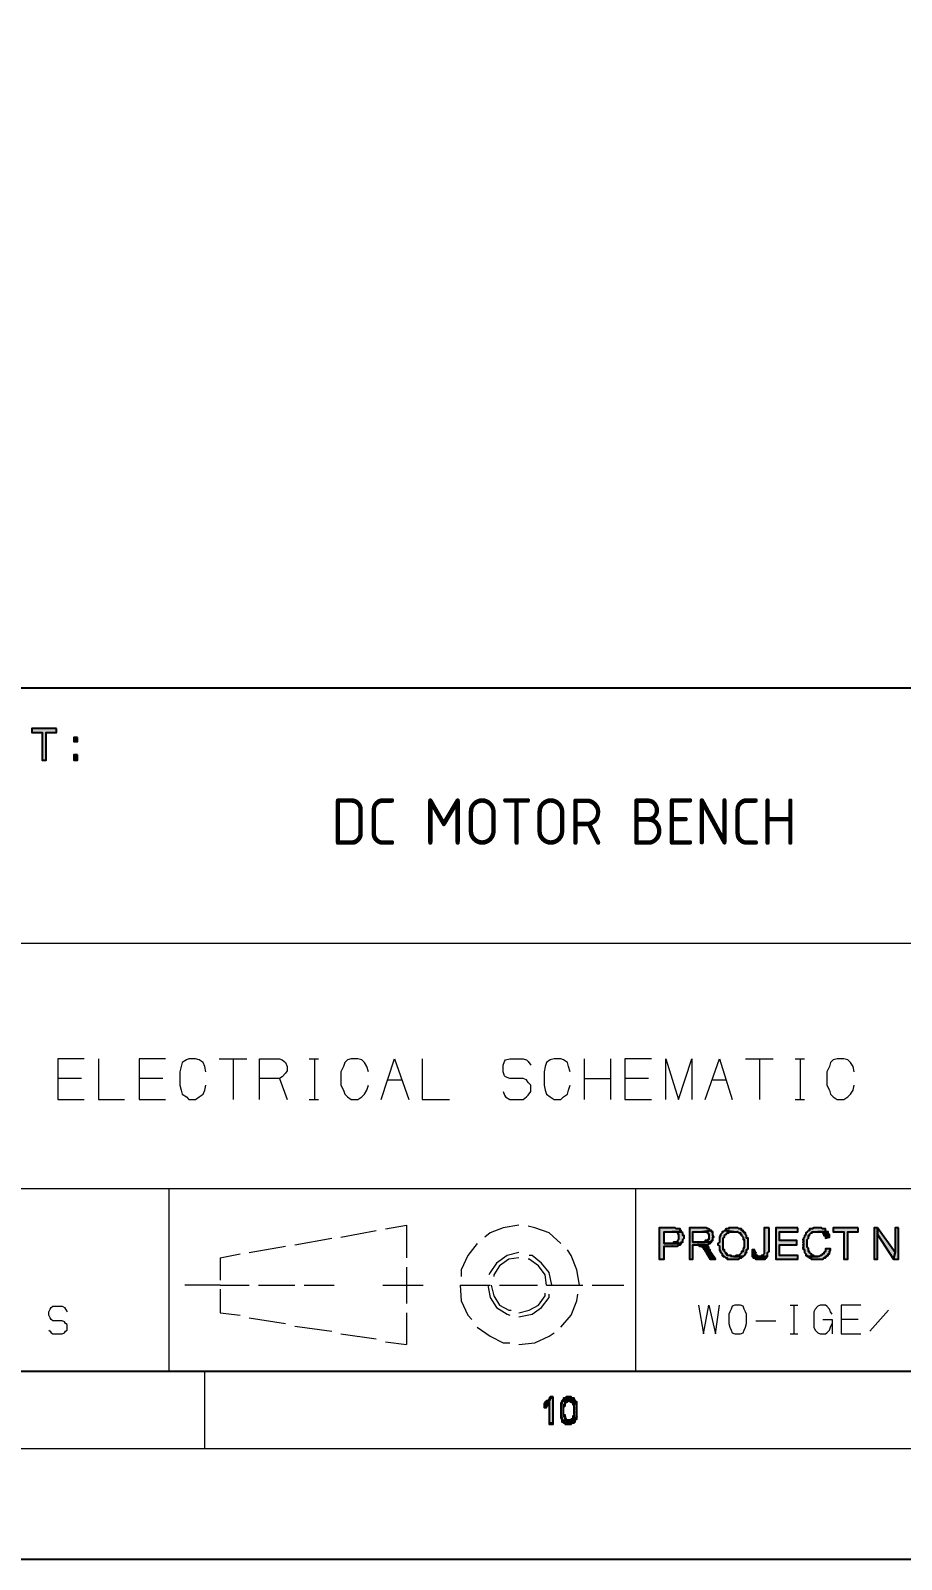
# Model space of a CAD drawing. Header units: millimetres. Extents: x 3 to 291, y 6 to 496.
# Drawn here: x 211.98 to 240.14, y 292.69 to 342.12 of the extents above; entities that cross this region are included whole.
import ezdxf

# ---------------------------------------------------------------- set-up
doc = ezdxf.new("R2010")
doc.units = ezdxf.units.MM
doc.layers.get('0').update_dxf_attribs({"linetype": 'CONTINUOUS'})

msp = doc.modelspace()

# ---------------------------------------------------------------- hatches: boundary and pattern name
for points in [[(212.814, 319.56), (212.02, 319.56), (212.02, 319.428), (212.351, 319.428), (212.351, 318.535), (212.483, 318.535), (212.483, 319.428), (212.814, 319.428)], [(213.377, 319.13), (213.492, 319.13), (213.492, 319.263), (213.377, 319.263)], [(213.377, 318.535), (213.492, 318.535), (213.492, 318.7), (213.377, 318.7)], [(232.684, 303.413), (232.304, 303.413), (232.304, 302.404), (232.469, 302.404), (232.469, 302.817), (232.734, 302.817), (232.717, 302.817), (232.767, 302.817), (232.817, 302.817), (232.85, 302.817), (232.899, 302.817), (232.932, 302.867), (232.982, 302.867), (233.015, 302.9), (232.469, 302.9), (232.469, 303.28), (232.734, 303.28), (233.015, 303.28), (233.015, 303.33), (232.982, 303.33), (232.982, 303.38), (232.932, 303.38), (232.899, 303.38), (232.85, 303.38), (232.817, 303.413), (232.767, 303.413), (232.734, 303.413)], [(233.015, 303.28), (232.734, 303.28), (232.717, 303.28), (232.767, 303.28), (232.817, 303.28), (232.85, 303.28), (232.899, 303.247), (232.932, 303.198), (232.932, 303.165), (232.932, 303.115), (232.932, 303.082), (232.932, 303.032), (232.899, 302.999), (232.899, 302.95), (232.85, 302.95), (232.817, 302.95), (232.767, 302.95), (232.767, 302.9), (232.734, 302.9), (232.469, 302.9), (233.015, 302.9), (233.015, 302.95), (233.065, 302.95), (233.065, 302.999), (233.065, 303.032), (233.114, 303.082), (233.114, 303.115), (233.114, 303.165), (233.065, 303.165), (233.065, 303.198), (233.065, 303.247)], [(233.694, 303.413), (233.28, 303.413), (233.28, 302.404), (233.396, 302.404), (233.396, 302.867), (233.528, 302.867), (233.793, 302.867), (233.776, 302.867), (233.826, 302.867), (233.876, 302.867), (233.909, 302.9), (233.958, 302.9), (233.958, 302.95), (233.991, 302.95), (233.396, 302.95), (233.396, 303.28), (233.694, 303.28), (233.991, 303.33), (233.958, 303.33), (233.909, 303.38), (233.876, 303.38), (233.826, 303.413), (233.793, 303.413), (233.776, 303.413), (233.743, 303.413)], [(233.991, 303.33), (233.694, 303.28), (233.743, 303.28), (233.793, 303.28), (233.826, 303.28), (233.876, 303.247), (233.909, 303.198), (233.909, 303.165), (233.909, 303.115), (233.909, 303.082), (233.909, 303.032), (233.876, 303.032), (233.876, 302.999), (233.826, 302.999), (233.793, 302.999), (233.793, 302.95), (233.743, 302.95), (233.694, 302.95), (233.66, 302.95), (233.396, 302.95), (233.991, 302.95), (233.991, 302.999), (234.041, 302.999), (234.041, 303.032), (234.041, 303.082), (234.041, 303.115), (234.074, 303.115), (234.041, 303.165), (234.041, 303.198), (234.041, 303.247), (234.041, 303.28), (233.991, 303.28)], [(234.421, 303.33), (234.372, 303.28), (234.339, 303.28), (234.339, 303.247), (234.289, 303.198), (234.289, 303.165), (234.256, 303.115), (234.256, 303.082), (234.256, 303.032), (234.256, 302.999), (234.256, 302.95), (234.206, 302.9), (234.206, 302.867), (234.256, 302.817), (234.256, 302.784), (234.256, 302.734), (234.256, 302.701), (234.289, 302.652), (234.289, 302.619), (234.339, 302.569), (234.339, 302.519), (234.372, 302.519), (234.372, 302.486), (234.421, 302.486), (234.455, 302.437), (234.504, 302.437), (234.504, 302.404), (234.554, 302.404), (234.587, 302.404), (234.637, 302.404), (234.67, 302.404), (234.719, 302.404), (234.752, 302.404), (234.802, 302.404), (234.852, 302.404), (234.885, 302.404), (234.934, 302.437), (234.967, 302.437), (235.017, 302.486), (234.719, 302.486), (234.67, 302.486), (234.637, 302.486), (234.637, 302.519), (234.587, 302.519), (234.554, 302.519), (234.504, 302.519), (234.504, 302.569), (234.455, 302.569), (234.455, 302.619), (234.455, 302.602), (234.421, 302.652), (234.421, 302.701), (234.372, 302.701), (234.372, 302.734), (234.372, 302.784), (234.372, 302.817), (234.372, 302.867), (234.372, 302.9), (234.372, 302.95), (234.372, 302.999), (234.372, 303.032), (234.372, 303.082), (234.421, 303.115), (234.421, 303.165), (234.455, 303.198), (234.504, 303.247), (234.554, 303.247), (234.554, 303.28), (234.587, 303.28), (234.637, 303.28), (234.67, 303.28), (234.719, 303.28)], [(234.719, 303.413), (234.67, 303.413), (234.637, 303.413), (234.587, 303.413), (234.554, 303.413), (234.554, 303.38), (234.504, 303.38), (234.455, 303.38), (234.455, 303.33), (234.421, 303.33), (234.719, 303.28), (234.752, 303.28), (234.802, 303.28), (234.852, 303.28), (234.835, 303.28), (234.885, 303.247), (234.934, 303.247), (234.934, 303.198), (234.967, 303.198), (234.967, 303.165), (235.017, 303.115), (235.017, 303.082), (235.017, 303.032), (235.05, 303.032), (235.05, 302.999), (235.05, 302.95), (235.05, 302.9), (235.05, 302.867), (235.05, 302.817), (235.05, 302.784), (235.017, 302.734), (235.017, 302.701), (235.017, 302.652), (234.967, 302.652), (234.967, 302.619), (234.967, 302.602), (234.934, 302.569), (234.885, 302.519), (234.852, 302.519), (234.802, 302.519), (234.752, 302.486), (234.719, 302.486), (235.017, 302.486), (235.05, 302.519), (235.1, 302.569), (235.1, 302.619), (235.133, 302.619), (235.133, 302.602), (235.133, 302.652), (235.133, 302.701), (235.183, 302.734), (235.183, 302.784), (235.183, 302.817), (235.183, 302.867), (235.183, 302.9), (235.183, 302.95), (235.183, 302.999), (235.183, 303.032), (235.183, 303.082), (235.133, 303.082), (235.133, 303.115), (235.133, 303.165), (235.1, 303.198), (235.1, 303.247), (235.05, 303.247), (235.05, 303.28), (235.017, 303.28), (235.017, 303.33), (234.967, 303.33), (234.967, 303.38), (234.934, 303.38), (234.885, 303.38), (234.852, 303.413), (234.802, 303.413), (234.752, 303.413)], [(235.861, 303.413), (235.695, 303.413), (235.695, 302.701), (235.695, 302.652), (235.695, 302.619), (235.695, 302.602), (235.695, 302.569), (235.646, 302.519), (235.613, 302.519), (235.613, 302.486), (235.563, 302.486), (235.811, 302.486), (235.811, 302.519), (235.811, 302.569), (235.811, 302.619), (235.811, 302.602), (235.861, 302.652), (235.861, 302.701), (235.861, 302.734)], [(236.787, 303.413), (236.076, 303.413), (236.076, 302.404), (236.787, 302.404), (236.787, 302.519), (236.192, 302.519), (236.192, 302.867), (236.754, 302.867), (236.754, 302.999), (236.192, 302.999), (236.192, 303.28), (236.787, 303.28)], [(237.433, 303.413), (237.383, 303.413), (237.35, 303.413), (237.3, 303.413), (237.251, 303.38), (237.218, 303.38), (237.168, 303.38), (237.168, 303.33), (237.135, 303.33), (237.085, 303.28), (237.052, 303.247), (237.052, 303.198), (237.002, 303.165), (237.002, 303.115), (236.969, 303.082), (236.969, 303.032), (236.953, 303.032), (236.969, 302.999), (236.969, 302.95), (236.953, 302.95), (236.969, 302.9), (236.969, 302.867), (236.953, 302.867), (236.969, 302.817), (236.969, 302.784), (236.953, 302.784), (236.969, 302.734), (236.953, 302.734), (237.002, 302.701), (237.002, 302.652), (237.002, 302.619), (237.052, 302.569), (237.052, 302.519), (237.085, 302.519), (237.085, 302.486), (237.135, 302.486), (237.433, 302.486), (237.383, 302.486), (237.35, 302.486), (237.3, 302.519), (237.251, 302.519), (237.218, 302.569), (237.168, 302.619), (237.168, 302.602), (237.168, 302.652), (237.135, 302.652), (237.135, 302.701), (237.135, 302.734), (237.085, 302.784), (237.085, 302.817), (237.085, 302.867), (237.085, 302.9), (237.085, 302.95), (237.085, 302.999), (237.085, 303.032), (237.135, 303.082), (237.135, 303.115), (237.135, 303.165), (237.168, 303.165), (237.168, 303.198), (237.218, 303.247), (237.251, 303.247), (237.251, 303.28), (237.3, 303.28), (237.35, 303.28), (237.383, 303.28), (237.433, 303.28), (237.73, 303.28), (237.681, 303.33), (237.681, 303.38), (237.631, 303.38), (237.598, 303.38), (237.548, 303.413), (237.515, 303.413), (237.466, 303.413)], [(237.73, 303.28), (237.433, 303.28), (237.466, 303.28), (237.515, 303.28), (237.548, 303.28), (237.598, 303.247), (237.631, 303.198), (237.631, 303.165), (237.681, 303.165), (237.681, 303.115), (237.681, 303.082), (237.813, 303.115), (237.813, 303.165), (237.813, 303.198), (237.764, 303.198), (237.764, 303.247), (237.764, 303.28)], [(238.74, 303.413), (237.929, 303.413), (237.929, 303.28), (238.276, 303.28), (238.276, 302.404), (238.409, 302.404), (238.409, 303.28), (238.74, 303.28)], [(239.368, 303.413), (239.253, 303.413), (239.253, 302.404), (239.368, 302.404), (239.368, 303.198)], [(239.368, 303.413), (239.368, 303.198), (239.881, 302.404), (239.931, 302.619)], [(240.047, 303.413), (239.931, 303.413), (239.931, 302.619), (239.881, 302.404), (240.047, 302.404)], [(233.793, 302.867), (233.528, 302.867), (233.578, 302.867), (233.611, 302.817), (233.66, 302.817), (233.694, 302.817), (233.694, 302.784), (233.743, 302.784), (233.743, 302.734), (233.793, 302.701), (233.776, 302.701), (233.793, 302.652), (233.826, 302.652), (233.826, 302.619), (233.958, 302.404), (234.124, 302.404), (233.958, 302.652), (233.958, 302.701), (233.909, 302.734), (233.909, 302.784), (233.876, 302.784), (233.876, 302.817), (233.826, 302.817)], [(235.398, 302.701), (235.315, 302.701), (235.315, 302.652), (235.315, 302.619), (235.315, 302.602), (235.315, 302.569), (235.315, 302.519), (235.315, 302.486), (235.348, 302.486), (235.348, 302.437), (235.398, 302.437), (235.431, 302.404), (235.48, 302.404), (235.513, 302.404), (235.563, 302.404), (235.613, 302.404), (235.646, 302.404), (235.695, 302.404), (235.729, 302.404), (235.729, 302.437), (235.778, 302.437), (235.778, 302.486), (235.811, 302.486), (235.563, 302.486), (235.513, 302.486), (235.48, 302.519), (235.431, 302.519), (235.431, 302.569), (235.431, 302.619), (235.431, 302.602), (235.398, 302.652)], [(237.73, 302.734), (237.681, 302.734), (237.681, 302.701), (237.681, 302.652), (237.631, 302.619), (237.631, 302.602), (237.631, 302.569), (237.598, 302.569), (237.548, 302.519), (237.515, 302.519), (237.466, 302.486), (237.433, 302.486), (237.135, 302.486), (237.168, 302.437), (237.218, 302.437), (237.218, 302.404), (237.251, 302.404), (237.3, 302.404), (237.35, 302.404), (237.383, 302.404), (237.433, 302.404), (237.466, 302.404), (237.515, 302.404), (237.548, 302.404), (237.598, 302.404), (237.631, 302.437), (237.681, 302.437), (237.681, 302.486), (237.73, 302.486), (237.73, 302.519), (237.764, 302.519), (237.764, 302.569), (237.813, 302.569), (237.813, 302.619), (237.813, 302.602), (237.813, 302.652), (237.846, 302.701), (237.846, 302.734)], [(228.614, 297.788), (228.614, 297.738), (228.581, 297.738), (228.581, 297.655), (228.614, 297.655), (228.664, 297.705), (228.697, 297.705), (228.697, 297.738), (228.747, 297.738), (228.747, 297.788)], [(228.614, 297.738), (228.614, 297.705), (228.581, 297.705), (228.581, 297.606), (228.614, 297.606), (228.664, 297.606), (228.664, 297.655), (228.697, 297.655), (228.747, 297.705)], [(228.879, 297.953), (228.78, 297.953), (228.78, 297.903), (228.747, 297.903), (228.747, 297.87), (228.697, 297.821), (228.664, 297.821), (228.664, 297.788), (228.614, 297.788), (228.747, 297.788), (228.747, 297.109), (228.879, 297.109)], [(228.879, 297.903), (228.78, 297.903), (228.78, 297.87), (228.747, 297.821), (228.697, 297.788), (228.664, 297.788), (228.664, 297.738), (228.614, 297.738), (228.747, 297.705), (228.747, 297.06), (228.879, 297.06)], [(229.21, 297.87), (229.16, 297.821), (229.16, 297.788), (229.127, 297.738), (229.127, 297.705), (229.127, 297.655), (229.127, 297.606), (229.127, 297.573), (229.127, 297.523), (229.127, 297.49), (229.127, 297.44), (229.127, 297.407), (229.127, 297.357), (229.127, 297.324), (229.127, 297.308), (229.16, 297.275), (229.16, 297.225), (229.16, 297.192), (229.21, 297.192), (229.26, 297.142), (229.293, 297.109), (229.342, 297.109), (229.375, 297.109), (229.425, 297.109), (229.458, 297.109), (229.508, 297.142), (229.557, 297.142), (229.541, 297.142), (229.557, 297.192), (229.541, 297.192), (229.375, 297.192), (229.342, 297.192), (229.293, 297.225), (229.26, 297.275), (229.26, 297.324), (229.26, 297.308), (229.26, 297.357), (229.21, 297.357), (229.21, 297.407), (229.21, 297.44), (229.21, 297.49), (229.21, 297.523), (229.21, 297.573), (229.21, 297.606), (229.21, 297.655), (229.21, 297.705), (229.26, 297.705), (229.26, 297.738), (229.26, 297.788), (229.293, 297.821), (229.342, 297.87), (229.375, 297.87)], [(229.21, 297.821), (229.16, 297.788), (229.16, 297.738), (229.127, 297.705), (229.127, 297.655), (229.127, 297.606), (229.127, 297.573), (229.127, 297.523), (229.127, 297.49), (229.127, 297.44), (229.127, 297.407), (229.127, 297.357), (229.127, 297.324), (229.127, 297.308), (229.127, 297.275), (229.16, 297.225), (229.16, 297.192), (229.16, 297.142), (229.21, 297.142), (229.21, 297.109), (229.26, 297.109), (229.26, 297.06), (229.293, 297.06), (229.342, 297.06), (229.375, 297.06), (229.425, 297.06), (229.458, 297.06), (229.508, 297.109), (229.557, 297.109), (229.541, 297.109), (229.557, 297.142), (229.541, 297.142), (229.375, 297.142), (229.342, 297.142), (229.293, 297.192), (229.26, 297.192), (229.26, 297.225), (229.26, 297.275), (229.21, 297.324), (229.21, 297.308), (229.21, 297.357), (229.21, 297.407), (229.21, 297.44), (229.21, 297.49), (229.21, 297.523), (229.21, 297.573), (229.21, 297.606), (229.26, 297.655), (229.26, 297.705), (229.26, 297.738), (229.293, 297.788), (229.342, 297.788), (229.342, 297.821), (229.375, 297.821)], [(229.375, 297.953), (229.342, 297.953), (229.293, 297.953), (229.293, 297.903), (229.26, 297.903), (229.21, 297.903), (229.21, 297.87), (229.375, 297.87), (229.425, 297.87), (229.458, 297.821), (229.508, 297.788), (229.508, 297.738), (229.557, 297.705), (229.541, 297.705), (229.557, 297.655), (229.541, 297.655), (229.557, 297.606), (229.557, 297.573), (229.541, 297.573), (229.557, 297.523), (229.541, 297.523), (229.557, 297.49), (229.557, 297.44), (229.541, 297.44), (229.557, 297.407), (229.541, 297.407), (229.557, 297.357), (229.557, 297.324), (229.508, 297.324), (229.508, 297.308), (229.508, 297.275), (229.508, 297.225), (229.458, 297.225), (229.458, 297.192), (229.425, 297.192), (229.375, 297.192), (229.557, 297.192), (229.59, 297.192), (229.59, 297.225), (229.59, 297.275), (229.64, 297.275), (229.64, 297.324), (229.64, 297.308), (229.64, 297.357), (229.64, 297.407), (229.64, 297.44), (229.64, 297.49), (229.64, 297.523), (229.64, 297.573), (229.64, 297.606), (229.64, 297.655), (229.64, 297.705), (229.64, 297.738), (229.64, 297.788), (229.59, 297.788), (229.59, 297.821), (229.557, 297.87), (229.541, 297.87), (229.557, 297.903), (229.508, 297.903), (229.458, 297.903), (229.458, 297.953), (229.425, 297.953)], [(229.375, 297.903), (229.342, 297.903), (229.293, 297.87), (229.26, 297.87), (229.21, 297.821), (229.375, 297.821), (229.425, 297.821), (229.425, 297.788), (229.458, 297.788), (229.508, 297.738), (229.508, 297.705), (229.557, 297.655), (229.541, 297.655), (229.557, 297.606), (229.541, 297.606), (229.557, 297.573), (229.557, 297.523), (229.541, 297.523), (229.557, 297.49), (229.541, 297.49), (229.557, 297.44), (229.557, 297.407), (229.541, 297.407), (229.557, 297.357), (229.557, 297.324), (229.541, 297.308), (229.557, 297.275), (229.508, 297.275), (229.508, 297.225), (229.508, 297.192), (229.458, 297.192), (229.458, 297.142), (229.425, 297.142), (229.375, 297.142), (229.557, 297.142), (229.59, 297.142), (229.59, 297.192), (229.59, 297.225), (229.64, 297.225), (229.64, 297.275), (229.64, 297.324), (229.64, 297.308), (229.64, 297.357), (229.64, 297.407), (229.64, 297.44), (229.64, 297.49), (229.64, 297.523), (229.64, 297.573), (229.64, 297.606), (229.64, 297.655), (229.64, 297.705), (229.59, 297.738), (229.59, 297.788), (229.557, 297.821), (229.541, 297.821), (229.508, 297.87), (229.458, 297.87), (229.425, 297.903)]]:
    msp.add_hatch(color=7).paths.add_polyline_path(points)

# ---------------------------------------------------------------- linework, layer by layer
at = {"color": 7, "linetype": 'Continuous', "lineweight": 25}
for points in [[(3.044, 496.423), (291.468, 496.423), (291.468, 292.692), (3.044, 292.692)], [(9.017, 490.616), (285.495, 490.616), (285.495, 298.764), (9.017, 298.764)]]:
    msp.add_lwpolyline(points, close=True, dxfattribs=at)
at = {"color": 7, "linetype": 'Continuous', "lineweight": 5}
msp.add_lwpolyline([(6.552, 493.031), (287.96, 493.031), (287.96, 296.265), (6.552, 296.265)], close=True, dxfattribs=at)
at = {"color": 7, "linetype": 'Continuous', "lineweight": 25}
msp.add_lwpolyline([(9.017, 320.867), (285.495, 320.867), (285.495, 320.867)], dxfattribs=at)
at = {"color": 7, "linetype": 'Continuous', "lineweight": -2}
for points in [[(212.814, 319.56), (212.02, 319.56), (212.02, 319.428), (212.351, 319.428), (212.351, 318.535), (212.483, 318.535), (212.483, 319.428), (212.814, 319.428)], [(213.492, 319.263), (213.377, 319.263), (213.377, 319.13), (213.492, 319.13)], [(213.492, 318.7), (213.377, 318.7), (213.377, 318.535), (213.492, 318.535)], [(232.684, 303.413), (232.304, 303.413), (232.304, 302.404), (232.469, 302.404), (232.469, 302.817), (232.734, 302.817), (232.717, 302.817), (232.767, 302.817), (232.817, 302.817), (232.817, 302.817), (232.85, 302.817), (232.899, 302.817), (232.899, 302.817), (232.932, 302.867), (232.932, 302.867), (232.982, 302.867), (232.982, 302.867), (233.015, 302.9), (233.015, 302.9), (232.469, 302.9), (232.469, 303.28), (232.734, 303.28), (233.015, 303.28), (233.015, 303.33), (232.982, 303.33), (232.982, 303.33), (232.982, 303.38), (232.932, 303.38), (232.899, 303.38), (232.899, 303.38), (232.85, 303.38), (232.85, 303.38), (232.817, 303.413), (232.817, 303.413), (232.767, 303.413), (232.734, 303.413)], [(233.015, 303.28), (232.734, 303.28), (232.717, 303.28), (232.767, 303.28), (232.817, 303.28), (232.817, 303.28), (232.85, 303.28), (232.85, 303.28), (232.899, 303.247), (232.899, 303.247), (232.932, 303.198), (232.932, 303.198), (232.932, 303.198), (232.932, 303.165), (232.932, 303.115), (232.932, 303.115), (232.932, 303.082), (232.932, 303.082), (232.932, 303.032), (232.932, 303.032), (232.899, 302.999), (232.899, 302.999), (232.899, 302.95), (232.85, 302.95), (232.85, 302.95), (232.817, 302.95), (232.767, 302.95), (232.767, 302.9), (232.734, 302.9), (232.469, 302.9), (233.015, 302.9), (233.015, 302.95), (233.065, 302.95), (233.065, 302.999), (233.065, 302.999), (233.065, 303.032), (233.065, 303.032), (233.114, 303.082), (233.114, 303.115), (233.114, 303.115), (233.114, 303.165), (233.065, 303.165), (233.065, 303.198), (233.065, 303.198), (233.065, 303.247), (233.065, 303.247)], [(233.694, 303.413), (233.28, 303.413), (233.28, 302.404), (233.396, 302.404), (233.396, 302.867), (233.528, 302.867), (233.793, 302.867), (233.776, 302.867), (233.826, 302.867), (233.876, 302.867), (233.876, 302.867), (233.909, 302.9), (233.958, 302.9), (233.958, 302.9), (233.958, 302.95), (233.991, 302.95), (233.991, 302.95), (233.396, 302.95), (233.396, 303.28), (233.694, 303.28), (233.991, 303.33), (233.991, 303.33), (233.958, 303.33), (233.909, 303.38), (233.909, 303.38), (233.909, 303.38), (233.876, 303.38), (233.876, 303.38), (233.826, 303.413), (233.793, 303.413), (233.776, 303.413), (233.743, 303.413)], [(233.991, 303.33), (233.694, 303.28), (233.694, 303.28), (233.743, 303.28), (233.793, 303.28), (233.826, 303.28), (233.826, 303.28), (233.876, 303.247), (233.876, 303.247), (233.876, 303.247), (233.909, 303.198), (233.909, 303.198), (233.909, 303.165), (233.909, 303.115), (233.909, 303.115), (233.909, 303.082), (233.909, 303.082), (233.909, 303.032), (233.876, 303.032), (233.876, 302.999), (233.826, 302.999), (233.826, 302.999), (233.826, 302.999), (233.793, 302.999), (233.793, 302.95), (233.743, 302.95), (233.694, 302.95), (233.66, 302.95), (233.396, 302.95), (233.991, 302.95), (233.991, 302.999), (234.041, 302.999), (234.041, 303.032), (234.041, 303.032), (234.041, 303.082), (234.041, 303.115), (234.074, 303.115), (234.041, 303.165), (234.041, 303.165), (234.041, 303.198), (234.041, 303.247), (234.041, 303.247), (234.041, 303.28), (233.991, 303.28)], [(234.421, 303.33), (234.372, 303.28), (234.372, 303.28), (234.339, 303.28), (234.339, 303.247), (234.339, 303.247), (234.289, 303.198), (234.289, 303.198), (234.289, 303.165), (234.289, 303.165), (234.256, 303.115), (234.256, 303.082), (234.256, 303.082), (234.256, 303.032), (234.256, 302.999), (234.256, 302.999), (234.256, 302.95), (234.206, 302.9), (234.206, 302.9), (234.206, 302.867), (234.206, 302.867), (234.256, 302.817), (234.256, 302.784), (234.256, 302.784), (234.256, 302.734), (234.256, 302.701), (234.256, 302.701), (234.289, 302.652), (234.289, 302.652), (234.289, 302.652), (234.289, 302.619), (234.339, 302.569), (234.339, 302.569), (234.339, 302.519), (234.372, 302.519), (234.372, 302.486), (234.421, 302.486), (234.421, 302.486), (234.455, 302.437), (234.455, 302.437), (234.504, 302.437), (234.504, 302.404), (234.554, 302.404), (234.554, 302.404), (234.587, 302.404), (234.637, 302.404), (234.637, 302.404), (234.67, 302.404), (234.719, 302.404), (234.719, 302.404), (234.752, 302.404), (234.752, 302.404), (234.802, 302.404), (234.802, 302.404), (234.852, 302.404), (234.885, 302.404), (234.885, 302.404), (234.934, 302.437), (234.967, 302.437), (234.967, 302.437), (234.967, 302.437), (235.017, 302.486), (235.017, 302.486), (234.719, 302.486), (234.67, 302.486), (234.637, 302.486), (234.637, 302.519), (234.587, 302.519), (234.587, 302.519), (234.554, 302.519), (234.504, 302.519), (234.504, 302.569), (234.455, 302.569), (234.455, 302.619), (234.455, 302.602), (234.455, 302.602), (234.421, 302.652), (234.421, 302.652), (234.421, 302.701), (234.372, 302.701), (234.372, 302.734), (234.372, 302.784), (234.372, 302.784), (234.372, 302.817), (234.372, 302.867), (234.372, 302.867), (234.372, 302.9), (234.372, 302.95), (234.372, 302.999), (234.372, 302.999), (234.372, 303.032), (234.372, 303.082), (234.372, 303.082), (234.421, 303.115), (234.421, 303.115), (234.421, 303.165), (234.421, 303.165), (234.455, 303.198), (234.455, 303.198), (234.455, 303.198), (234.504, 303.247), (234.554, 303.247), (234.554, 303.28), (234.587, 303.28), (234.587, 303.28), (234.637, 303.28), (234.637, 303.28), (234.67, 303.28), (234.719, 303.28)], [(234.719, 303.413), (234.719, 303.413), (234.67, 303.413), (234.637, 303.413), (234.637, 303.413), (234.587, 303.413), (234.554, 303.413), (234.554, 303.38), (234.504, 303.38), (234.504, 303.38), (234.455, 303.38), (234.455, 303.33), (234.421, 303.33), (234.421, 303.33), (234.719, 303.28), (234.719, 303.28), (234.752, 303.28), (234.802, 303.28), (234.802, 303.28), (234.852, 303.28), (234.835, 303.28), (234.885, 303.247), (234.885, 303.247), (234.934, 303.247), (234.934, 303.198), (234.967, 303.198), (234.967, 303.165), (235.017, 303.115), (235.017, 303.115), (235.017, 303.082), (235.017, 303.082), (235.017, 303.032), (235.05, 303.032), (235.05, 302.999), (235.05, 302.95), (235.05, 302.95), (235.05, 302.9), (235.05, 302.867), (235.05, 302.867), (235.05, 302.817), (235.05, 302.784), (235.05, 302.784), (235.017, 302.734), (235.017, 302.701), (235.017, 302.701), (235.017, 302.652), (234.967, 302.652), (234.967, 302.619), (234.967, 302.602), (234.967, 302.602), (234.934, 302.569), (234.934, 302.569), (234.885, 302.519), (234.885, 302.519), (234.852, 302.519), (234.802, 302.519), (234.802, 302.519), (234.752, 302.486), (234.719, 302.486), (234.719, 302.486), (234.719, 302.486), (235.017, 302.486), (235.05, 302.519), (235.05, 302.519), (235.1, 302.569), (235.1, 302.569), (235.1, 302.619), (235.133, 302.619), (235.133, 302.602), (235.133, 302.652), (235.133, 302.701), (235.133, 302.701), (235.183, 302.734), (235.183, 302.734), (235.183, 302.784), (235.183, 302.817), (235.183, 302.817), (235.183, 302.867), (235.183, 302.9), (235.183, 302.9), (235.183, 302.95), (235.183, 302.999), (235.183, 303.032), (235.183, 303.032), (235.183, 303.082), (235.133, 303.082), (235.133, 303.115), (235.133, 303.165), (235.133, 303.165), (235.133, 303.165), (235.1, 303.198), (235.1, 303.198), (235.1, 303.247), (235.05, 303.247), (235.05, 303.28), (235.017, 303.28), (235.017, 303.33), (234.967, 303.33), (234.967, 303.38), (234.934, 303.38), (234.934, 303.38), (234.885, 303.38), (234.885, 303.38), (234.852, 303.413), (234.802, 303.413), (234.802, 303.413), (234.752, 303.413)], [(235.861, 303.413), (235.695, 303.413), (235.695, 302.701), (235.695, 302.701), (235.695, 302.652), (235.695, 302.619), (235.695, 302.602), (235.695, 302.569), (235.695, 302.569), (235.646, 302.519), (235.646, 302.519), (235.646, 302.519), (235.613, 302.519), (235.613, 302.486), (235.563, 302.486), (235.811, 302.486), (235.811, 302.519), (235.811, 302.519), (235.811, 302.519), (235.811, 302.569), (235.811, 302.619), (235.811, 302.602), (235.861, 302.652), (235.861, 302.701), (235.861, 302.734)], [(236.787, 303.413), (236.076, 303.413), (236.076, 302.404), (236.787, 302.404), (236.787, 302.519), (236.192, 302.519), (236.192, 302.867), (236.754, 302.867), (236.754, 302.999), (236.192, 302.999), (236.192, 303.28), (236.787, 303.28)], [(237.433, 303.413), (237.433, 303.413), (237.383, 303.413), (237.383, 303.413), (237.35, 303.413), (237.3, 303.413), (237.3, 303.413), (237.251, 303.38), (237.218, 303.38), (237.218, 303.38), (237.168, 303.38), (237.168, 303.33), (237.135, 303.33), (237.135, 303.33), (237.085, 303.28), (237.085, 303.28), (237.052, 303.247), (237.052, 303.247), (237.052, 303.198), (237.002, 303.165), (237.002, 303.165), (237.002, 303.165), (237.002, 303.115), (237.002, 303.115), (236.969, 303.082), (236.969, 303.032), (236.953, 303.032), (236.969, 302.999), (236.969, 302.95), (236.953, 302.95), (236.969, 302.9), (236.969, 302.867), (236.953, 302.867), (236.969, 302.817), (236.969, 302.784), (236.953, 302.784), (236.969, 302.734), (236.953, 302.734), (237.002, 302.701), (237.002, 302.652), (237.002, 302.652), (237.002, 302.619), (237.052, 302.569), (237.052, 302.569), (237.052, 302.519), (237.085, 302.519), (237.085, 302.486), (237.135, 302.486), (237.433, 302.486), (237.383, 302.486), (237.383, 302.486), (237.35, 302.486), (237.3, 302.519), (237.3, 302.519), (237.251, 302.519), (237.251, 302.519), (237.218, 302.569), (237.218, 302.569), (237.168, 302.619), (237.168, 302.602), (237.168, 302.652), (237.135, 302.652), (237.135, 302.701), (237.135, 302.701), (237.135, 302.701), (237.135, 302.734), (237.085, 302.784), (237.085, 302.784), (237.085, 302.817), (237.085, 302.867), (237.085, 302.867), (237.085, 302.9), (237.085, 302.95), (237.085, 302.95), (237.085, 302.999), (237.085, 303.032), (237.085, 303.032), (237.135, 303.082), (237.135, 303.115), (237.135, 303.115), (237.135, 303.165), (237.168, 303.165), (237.168, 303.198), (237.168, 303.198), (237.218, 303.247), (237.218, 303.247), (237.251, 303.247), (237.251, 303.28), (237.3, 303.28), (237.3, 303.28), (237.35, 303.28), (237.383, 303.28), (237.383, 303.28), (237.433, 303.28), (237.73, 303.28), (237.681, 303.33), (237.681, 303.33), (237.681, 303.38), (237.631, 303.38), (237.631, 303.38), (237.598, 303.38), (237.548, 303.413), (237.548, 303.413), (237.515, 303.413), (237.466, 303.413), (237.466, 303.413)], [(237.73, 303.28), (237.433, 303.28), (237.433, 303.28), (237.466, 303.28), (237.515, 303.28), (237.515, 303.28), (237.548, 303.28), (237.548, 303.28), (237.598, 303.247), (237.598, 303.247), (237.631, 303.198), (237.631, 303.198), (237.631, 303.165), (237.681, 303.165), (237.681, 303.115), (237.681, 303.082), (237.813, 303.115), (237.813, 303.165), (237.813, 303.165), (237.813, 303.198), (237.764, 303.198), (237.764, 303.247), (237.764, 303.28)], [(238.74, 303.413), (237.929, 303.413), (237.929, 303.28), (238.276, 303.28), (238.276, 302.404), (238.409, 302.404), (238.409, 303.28), (238.74, 303.28)], [(239.368, 303.413), (239.253, 303.413), (239.253, 302.404), (239.368, 302.404), (239.368, 303.198)], [(239.368, 303.413), (239.368, 303.198), (239.881, 302.404), (239.931, 302.619)], [(240.047, 303.413), (239.931, 303.413), (239.931, 302.619), (239.881, 302.404), (240.047, 302.404)], [(233.793, 302.867), (233.528, 302.867), (233.578, 302.867), (233.611, 302.817), (233.611, 302.817), (233.611, 302.817), (233.66, 302.817), (233.694, 302.817), (233.694, 302.817), (233.694, 302.784), (233.743, 302.784), (233.743, 302.734), (233.743, 302.734), (233.793, 302.701), (233.776, 302.701), (233.793, 302.652), (233.826, 302.652), (233.826, 302.619), (233.958, 302.404), (234.124, 302.404), (233.958, 302.652), (233.958, 302.701), (233.958, 302.701), (233.909, 302.734), (233.909, 302.734), (233.909, 302.784), (233.876, 302.784), (233.876, 302.817), (233.876, 302.817), (233.826, 302.817), (233.826, 302.817)], [(235.398, 302.701), (235.315, 302.701), (235.315, 302.652), (235.315, 302.619), (235.315, 302.602), (235.315, 302.569), (235.315, 302.519), (235.315, 302.519), (235.315, 302.486), (235.348, 302.486), (235.348, 302.437), (235.348, 302.437), (235.398, 302.437), (235.398, 302.437), (235.431, 302.404), (235.431, 302.404), (235.48, 302.404), (235.48, 302.404), (235.513, 302.404), (235.563, 302.404), (235.563, 302.404), (235.613, 302.404), (235.646, 302.404), (235.646, 302.404), (235.695, 302.404), (235.729, 302.404), (235.729, 302.437), (235.729, 302.437), (235.778, 302.437), (235.778, 302.486), (235.811, 302.486), (235.563, 302.486), (235.563, 302.486), (235.513, 302.486), (235.48, 302.519), (235.48, 302.519), (235.431, 302.519), (235.431, 302.519), (235.431, 302.569), (235.431, 302.569), (235.431, 302.619), (235.431, 302.602), (235.398, 302.652)], [(237.73, 302.734), (237.73, 302.734), (237.681, 302.734), (237.681, 302.701), (237.681, 302.652), (237.681, 302.652), (237.631, 302.619), (237.631, 302.602), (237.631, 302.569), (237.598, 302.569), (237.598, 302.569), (237.548, 302.519), (237.548, 302.519), (237.515, 302.519), (237.515, 302.519), (237.466, 302.486), (237.433, 302.486), (237.433, 302.486), (237.135, 302.486), (237.135, 302.486), (237.168, 302.437), (237.168, 302.437), (237.218, 302.437), (237.218, 302.404), (237.251, 302.404), (237.251, 302.404), (237.3, 302.404), (237.35, 302.404), (237.35, 302.404), (237.383, 302.404), (237.433, 302.404), (237.433, 302.404), (237.466, 302.404), (237.515, 302.404), (237.515, 302.404), (237.548, 302.404), (237.548, 302.404), (237.598, 302.404), (237.631, 302.437), (237.631, 302.437), (237.681, 302.437), (237.681, 302.486), (237.73, 302.486), (237.73, 302.486), (237.73, 302.519), (237.764, 302.519), (237.764, 302.569), (237.813, 302.569), (237.813, 302.619), (237.813, 302.602), (237.813, 302.652), (237.846, 302.701), (237.846, 302.734)], [(228.614, 297.788), (228.614, 297.738), (228.581, 297.738), (228.581, 297.738), (228.581, 297.655), (228.581, 297.655), (228.581, 297.655), (228.614, 297.655), (228.614, 297.655), (228.664, 297.705), (228.664, 297.705), (228.664, 297.705), (228.697, 297.705), (228.697, 297.738), (228.747, 297.738), (228.747, 297.738), (228.747, 297.788)], [(228.614, 297.738), (228.614, 297.705), (228.581, 297.705), (228.581, 297.705), (228.581, 297.606), (228.581, 297.606), (228.581, 297.606), (228.614, 297.606), (228.614, 297.606), (228.664, 297.606), (228.664, 297.655), (228.664, 297.655), (228.697, 297.655), (228.697, 297.655), (228.747, 297.705), (228.747, 297.705), (228.747, 297.705)], [(228.879, 297.953), (228.78, 297.953), (228.78, 297.953), (228.78, 297.903), (228.78, 297.903), (228.747, 297.903), (228.747, 297.87), (228.747, 297.87), (228.697, 297.821), (228.697, 297.821), (228.664, 297.821), (228.664, 297.788), (228.664, 297.788), (228.614, 297.788), (228.747, 297.788), (228.747, 297.109), (228.879, 297.109)], [(228.879, 297.903), (228.78, 297.903), (228.78, 297.903), (228.78, 297.87), (228.78, 297.87), (228.747, 297.821), (228.747, 297.821), (228.747, 297.821), (228.697, 297.788), (228.697, 297.788), (228.664, 297.788), (228.664, 297.738), (228.664, 297.738), (228.614, 297.738), (228.747, 297.705), (228.747, 297.06), (228.879, 297.06)], [(229.21, 297.87), (229.16, 297.821), (229.16, 297.821), (229.16, 297.821), (229.16, 297.788), (229.127, 297.738), (229.127, 297.738), (229.127, 297.738), (229.127, 297.705), (229.127, 297.705), (229.127, 297.655), (229.127, 297.655), (229.127, 297.606), (229.127, 297.606), (229.127, 297.573), (229.127, 297.573), (229.127, 297.523), (229.127, 297.523), (229.127, 297.49), (229.127, 297.44), (229.127, 297.44), (229.127, 297.407), (229.127, 297.407), (229.127, 297.357), (229.127, 297.324), (229.127, 297.308), (229.16, 297.275), (229.16, 297.275), (229.16, 297.275), (229.16, 297.225), (229.16, 297.225), (229.16, 297.192), (229.21, 297.192), (229.21, 297.192), (229.21, 297.192), (229.26, 297.142), (229.26, 297.142), (229.26, 297.142), (229.293, 297.109), (229.293, 297.109), (229.342, 297.109), (229.375, 297.109), (229.375, 297.109), (229.375, 297.109), (229.425, 297.109), (229.425, 297.109), (229.458, 297.109), (229.458, 297.109), (229.508, 297.142), (229.508, 297.142), (229.557, 297.142), (229.541, 297.142), (229.557, 297.192), (229.541, 297.192), (229.375, 297.192), (229.375, 297.192), (229.342, 297.192), (229.342, 297.192), (229.342, 297.192), (229.293, 297.225), (229.293, 297.225), (229.26, 297.275), (229.26, 297.275), (229.26, 297.275), (229.26, 297.275), (229.26, 297.324), (229.26, 297.308), (229.26, 297.357), (229.21, 297.357), (229.21, 297.407), (229.21, 297.407), (229.21, 297.44), (229.21, 297.44), (229.21, 297.49), (229.21, 297.523), (229.21, 297.523), (229.21, 297.573), (229.21, 297.606), (229.21, 297.606), (229.21, 297.655), (229.21, 297.705), (229.26, 297.705), (229.26, 297.738), (229.26, 297.738), (229.26, 297.738), (229.26, 297.788), (229.26, 297.788), (229.26, 297.788), (229.293, 297.821), (229.293, 297.821), (229.342, 297.87), (229.342, 297.87), (229.375, 297.87), (229.375, 297.87)], [(229.21, 297.821), (229.16, 297.788), (229.16, 297.788), (229.16, 297.738), (229.16, 297.738), (229.127, 297.705), (229.127, 297.705), (229.127, 297.705), (229.127, 297.655), (229.127, 297.655), (229.127, 297.606), (229.127, 297.606), (229.127, 297.573), (229.127, 297.573), (229.127, 297.523), (229.127, 297.49), (229.127, 297.49), (229.127, 297.49), (229.127, 297.44), (229.127, 297.407), (229.127, 297.407), (229.127, 297.357), (229.127, 297.324), (229.127, 297.308), (229.127, 297.275), (229.127, 297.275), (229.16, 297.225), (229.16, 297.225), (229.16, 297.192), (229.16, 297.192), (229.16, 297.192), (229.16, 297.142), (229.21, 297.142), (229.21, 297.142), (229.21, 297.109), (229.26, 297.109), (229.26, 297.109), (229.26, 297.06), (229.293, 297.06), (229.293, 297.06), (229.342, 297.06), (229.375, 297.06), (229.375, 297.06), (229.375, 297.06), (229.425, 297.06), (229.425, 297.06), (229.458, 297.06), (229.458, 297.06), (229.508, 297.109), (229.508, 297.109), (229.557, 297.109), (229.541, 297.109), (229.557, 297.142), (229.541, 297.142), (229.375, 297.142), (229.375, 297.142), (229.342, 297.142), (229.342, 297.142), (229.342, 297.142), (229.293, 297.192), (229.293, 297.192), (229.26, 297.192), (229.26, 297.225), (229.26, 297.225), (229.26, 297.225), (229.26, 297.225), (229.26, 297.275), (229.26, 297.275), (229.21, 297.324), (229.21, 297.308), (229.21, 297.357), (229.21, 297.407), (229.21, 297.407), (229.21, 297.44), (229.21, 297.49), (229.21, 297.49), (229.21, 297.523), (229.21, 297.573), (229.21, 297.573), (229.21, 297.606), (229.21, 297.606), (229.26, 297.655), (229.26, 297.655), (229.26, 297.705), (229.26, 297.705), (229.26, 297.738), (229.26, 297.738), (229.26, 297.738), (229.293, 297.788), (229.293, 297.788), (229.342, 297.788), (229.342, 297.821), (229.375, 297.821), (229.375, 297.821)], [(229.375, 297.953), (229.375, 297.953), (229.342, 297.953), (229.342, 297.953), (229.293, 297.953), (229.293, 297.903), (229.26, 297.903), (229.26, 297.903), (229.26, 297.903), (229.21, 297.903), (229.21, 297.87), (229.21, 297.87), (229.375, 297.87), (229.375, 297.87), (229.425, 297.87), (229.425, 297.87), (229.458, 297.821), (229.458, 297.821), (229.458, 297.821), (229.508, 297.788), (229.508, 297.788), (229.508, 297.788), (229.508, 297.788), (229.508, 297.738), (229.508, 297.738), (229.557, 297.705), (229.541, 297.705), (229.557, 297.655), (229.541, 297.655), (229.557, 297.606), (229.557, 297.573), (229.541, 297.573), (229.557, 297.523), (229.541, 297.523), (229.557, 297.49), (229.557, 297.44), (229.541, 297.44), (229.557, 297.407), (229.541, 297.407), (229.557, 297.357), (229.557, 297.324), (229.508, 297.324), (229.508, 297.308), (229.508, 297.275), (229.508, 297.275), (229.508, 297.275), (229.508, 297.225), (229.458, 297.225), (229.458, 297.225), (229.458, 297.192), (229.425, 297.192), (229.425, 297.192), (229.375, 297.192), (229.557, 297.192), (229.59, 297.192), (229.59, 297.225), (229.59, 297.225), (229.59, 297.275), (229.64, 297.275), (229.64, 297.324), (229.64, 297.308), (229.64, 297.308), (229.64, 297.357), (229.64, 297.357), (229.64, 297.407), (229.64, 297.44), (229.64, 297.44), (229.64, 297.49), (229.64, 297.49), (229.64, 297.523), (229.64, 297.523), (229.64, 297.573), (229.64, 297.606), (229.64, 297.606), (229.64, 297.655), (229.64, 297.655), (229.64, 297.705), (229.64, 297.705), (229.64, 297.738), (229.64, 297.738), (229.64, 297.788), (229.59, 297.788), (229.59, 297.821), (229.59, 297.821), (229.59, 297.821), (229.557, 297.87), (229.541, 297.87), (229.557, 297.903), (229.508, 297.903), (229.508, 297.903), (229.508, 297.903), (229.458, 297.903), (229.458, 297.953), (229.425, 297.953), (229.425, 297.953)], [(229.375, 297.903), (229.375, 297.903), (229.342, 297.903), (229.342, 297.903), (229.293, 297.87), (229.293, 297.87), (229.26, 297.87), (229.26, 297.87), (229.26, 297.87), (229.21, 297.821), (229.21, 297.821), (229.21, 297.821), (229.375, 297.821), (229.375, 297.821), (229.425, 297.821), (229.425, 297.788), (229.458, 297.788), (229.458, 297.788), (229.458, 297.788), (229.508, 297.738), (229.508, 297.738), (229.508, 297.738), (229.508, 297.705), (229.508, 297.705), (229.508, 297.705), (229.557, 297.655), (229.541, 297.655), (229.557, 297.606), (229.541, 297.606), (229.557, 297.573), (229.557, 297.523), (229.541, 297.523), (229.557, 297.49), (229.541, 297.49), (229.557, 297.44), (229.557, 297.407), (229.541, 297.407), (229.557, 297.357), (229.557, 297.324), (229.541, 297.308), (229.557, 297.275), (229.508, 297.275), (229.508, 297.225), (229.508, 297.225), (229.508, 297.225), (229.508, 297.192), (229.508, 297.192), (229.458, 297.192), (229.458, 297.192), (229.458, 297.142), (229.425, 297.142), (229.425, 297.142), (229.375, 297.142), (229.557, 297.142), (229.59, 297.142), (229.59, 297.192), (229.59, 297.192), (229.59, 297.225), (229.64, 297.225), (229.64, 297.225), (229.64, 297.275), (229.64, 297.275), (229.64, 297.324), (229.64, 297.308), (229.64, 297.357), (229.64, 297.357), (229.64, 297.407), (229.64, 297.44), (229.64, 297.44), (229.64, 297.49), (229.64, 297.49), (229.64, 297.523), (229.64, 297.523), (229.64, 297.573), (229.64, 297.606), (229.64, 297.606), (229.64, 297.655), (229.64, 297.655), (229.64, 297.655), (229.64, 297.705), (229.64, 297.705), (229.59, 297.738), (229.59, 297.738), (229.59, 297.788), (229.59, 297.788), (229.557, 297.821), (229.541, 297.821), (229.541, 297.821), (229.508, 297.87), (229.508, 297.87), (229.508, 297.87), (229.458, 297.87), (229.458, 297.87), (229.425, 297.903), (229.425, 297.903)]]:
    msp.add_lwpolyline(points, close=True, dxfattribs=at)
at = {"color": 7, "linetype": 'Continuous', "lineweight": 5}
for points in [[(205.617, 312.612), (285.495, 312.612), (285.495, 312.612)], [(205.617, 304.687), (285.495, 304.687), (285.495, 304.687)], [(216.454, 304.687), (216.454, 298.764), (216.454, 298.764)], [(231.543, 304.687), (231.543, 298.764), (231.543, 298.764)], [(223.452, 303.38), (224.131, 303.496), (224.131, 303.496)], [(224.131, 303.496), (224.131, 302.437), (224.131, 302.437)], [(227.771, 303.496), (227.258, 303.413), (226.844, 303.247), (226.662, 303.115)], [(220.524, 302.867), (221.715, 303.082), (221.715, 303.082)], [(222.013, 303.115), (223.155, 303.33), (223.155, 303.33)], [(229.127, 302.9), (228.747, 303.247), (228.283, 303.413), (228.068, 303.462)], [(218.108, 302.437), (218.754, 302.569), (218.754, 302.569)], [(219.051, 302.619), (220.226, 302.817), (220.226, 302.817)], [(226.414, 302.9), (226.116, 302.519), (225.901, 302.056), (225.901, 301.841)], [(227.771, 302.619), (227.39, 302.519), (227.043, 302.271), (226.844, 301.973), (226.794, 301.891)], [(228.829, 301.56), (228.747, 301.973), (228.499, 302.271), (228.201, 302.519), (228.101, 302.519)], [(229.723, 301.56), (229.64, 302.056), (229.458, 302.519), (229.342, 302.701)], [(218.108, 302.437), (218.108, 301.725), (218.108, 301.725)], [(224.131, 302.139), (224.131, 300.964), (224.131, 300.964)], [(227.771, 302.437), (227.44, 302.404), (227.142, 302.188), (226.96, 301.891), (226.96, 301.841)], [(228.664, 301.56), (228.614, 301.891), (228.399, 302.188), (228.101, 302.404), (228.068, 302.404)], [(218.108, 301.56), (216.967, 301.56), (216.967, 301.56)], [(218.108, 301.56), (219.051, 301.56), (219.051, 301.56)], [(219.349, 301.56), (220.524, 301.56), (220.524, 301.56)], [(220.822, 301.56), (221.798, 301.56), (221.798, 301.56)], [(223.37, 301.56), (224.677, 301.56), (224.677, 301.56)], [(225.868, 301.56), (226.844, 301.56), (226.844, 301.56)], [(225.868, 301.56), (225.901, 301.047), (226.116, 300.584), (226.248, 300.451)], [(226.761, 301.56), (226.844, 301.163), (227.043, 300.832), (227.39, 300.617), (227.473, 300.584)], [(226.877, 301.56), (226.96, 301.212), (227.142, 300.915), (227.44, 300.749), (227.522, 300.749)], [(227.142, 301.56), (228.366, 301.56), (228.366, 301.56)], [(228.664, 301.56), (229.839, 301.56), (229.839, 301.56)], [(228.829, 301.56), (228.829, 301.593), (228.829, 301.593)], [(230.136, 301.56), (231.162, 301.56), (231.162, 301.56)], [(218.108, 301.427), (218.108, 300.666), (218.754, 300.584)], [(227.771, 300.666), (228.101, 300.749), (228.399, 300.915), (228.614, 301.212), (228.614, 301.295)], [(227.771, 300.534), (228.201, 300.617), (228.499, 300.832), (228.747, 301.163), (228.747, 301.262)], [(229.127, 300.203), (229.458, 300.584), (229.64, 301.047), (229.673, 301.262)], [(224.131, 300.666), (224.131, 299.641), (224.131, 299.641)], [(219.051, 300.501), (220.226, 300.319), (220.226, 300.319)], [(220.524, 300.236), (221.715, 300.071), (221.715, 300.071)], [(226.414, 300.203), (226.844, 299.905), (227.258, 299.69), (227.473, 299.69)], [(227.771, 299.641), (228.283, 299.69), (228.747, 299.905), (228.912, 300.021)], [(222.013, 299.988), (223.155, 299.823), (223.155, 299.823)], [(223.452, 299.723), (224.131, 299.641), (224.131, 299.641)], [(217.612, 296.299), (217.612, 298.764), (217.612, 298.764)], [(217.612, 296.265), (217.612, 298.714), (217.612, 298.714)]]:
    msp.add_lwpolyline(points, dxfattribs=at)
at = {"color": 7, "linetype": 'Continuous', "lineweight": 20}
for points in [[(213.708, 308.873), (212.864, 308.873), (212.864, 307.566), (213.708, 307.566)], [(214.171, 308.873), (214.171, 307.566), (215.015, 307.566)], [(216.338, 308.873), (215.494, 308.873), (215.494, 307.566), (216.338, 307.566)], [(217.645, 308.459), (217.612, 308.624), (217.562, 308.757), (217.43, 308.839), (217.314, 308.873), (217.099, 308.873), (217.016, 308.839), (216.884, 308.757), (216.851, 308.624), (216.801, 308.459), (216.801, 308.029), (216.851, 307.863), (216.884, 307.731), (217.016, 307.648), (217.099, 307.566), (217.314, 307.566), (217.43, 307.648), (217.562, 307.731), (217.612, 307.863), (217.645, 308.029)], [(218.075, 308.873), (218.969, 308.873), (218.969, 308.873)], [(218.539, 307.566), (218.539, 308.873), (218.539, 308.873)], [(219.382, 307.566), (219.382, 308.873), (220.028, 308.873), (220.11, 308.839), (220.226, 308.757), (220.276, 308.624), (220.276, 308.492), (220.226, 308.409), (220.11, 308.293), (220.028, 308.244), (219.382, 308.244)], [(220.987, 308.873), (221.285, 308.873), (221.285, 308.873)], [(221.169, 307.566), (221.169, 308.873), (221.169, 308.873)], [(222.906, 308.459), (222.857, 308.624), (222.774, 308.757), (222.691, 308.839), (222.559, 308.873), (222.344, 308.873), (222.228, 308.839), (222.145, 308.757), (222.096, 308.624), (222.013, 308.459), (222.013, 308.029), (222.096, 307.863), (222.145, 307.731), (222.228, 307.648), (222.344, 307.566), (222.559, 307.566), (222.691, 307.648), (222.774, 307.731), (222.857, 307.863), (222.906, 308.029)], [(223.32, 307.566), (223.75, 308.873), (224.213, 307.566)], [(224.644, 308.873), (224.644, 307.566), (225.52, 307.566)], [(227.258, 307.814), (227.307, 307.698), (227.34, 307.648), (227.473, 307.566), (227.903, 307.566), (228.019, 307.648), (228.068, 307.698), (228.151, 307.814), (228.151, 308.029), (228.068, 308.111), (228.019, 308.194), (227.903, 308.244), (227.473, 308.244), (227.34, 308.293), (227.307, 308.327), (227.258, 308.459), (227.258, 308.674), (227.307, 308.79), (227.34, 308.839), (227.473, 308.873), (227.903, 308.873), (228.019, 308.839), (228.068, 308.79), (228.151, 308.674)], [(229.425, 308.459), (229.375, 308.624), (229.342, 308.757), (229.21, 308.839), (229.127, 308.873), (228.912, 308.873), (228.78, 308.839), (228.664, 308.757), (228.614, 308.624), (228.581, 308.459), (228.581, 308.029), (228.614, 307.863), (228.664, 307.731), (228.78, 307.648), (228.912, 307.566), (229.127, 307.566), (229.21, 307.648), (229.342, 307.731), (229.375, 307.863), (229.425, 308.029)], [(229.888, 307.566), (229.888, 308.873), (229.888, 308.873)], [(230.732, 308.873), (230.732, 307.566), (230.732, 307.566)], [(232.056, 308.873), (231.195, 308.873), (231.195, 307.566), (232.056, 307.566)], [(232.519, 307.566), (232.519, 308.873), (232.932, 307.566), (233.363, 308.873), (233.363, 307.566)], [(233.793, 307.566), (234.256, 308.873), (234.67, 307.566)], [(235.1, 308.873), (235.993, 308.873), (235.993, 308.873)], [(235.563, 307.566), (235.563, 308.873), (235.563, 308.873)], [(236.705, 308.873), (237.002, 308.873), (237.002, 308.873)], [(236.87, 307.566), (236.87, 308.873), (236.87, 308.873)], [(238.607, 308.459), (238.574, 308.624), (238.491, 308.757), (238.409, 308.839), (238.276, 308.873), (238.061, 308.873), (237.929, 308.839), (237.846, 308.757), (237.813, 308.624), (237.73, 308.459), (237.73, 308.029), (237.813, 307.863), (237.846, 307.731), (237.929, 307.648), (238.061, 307.566), (238.276, 307.566), (238.409, 307.648), (238.491, 307.731), (238.574, 307.863), (238.607, 308.029)], [(213.625, 308.244), (212.864, 308.244), (212.864, 308.244)], [(216.255, 308.244), (215.494, 308.244), (215.494, 308.244)], [(220.028, 308.244), (220.276, 307.566), (220.276, 307.566)], [(223.535, 308.194), (223.998, 308.194), (223.998, 308.194)], [(229.888, 308.244), (230.732, 308.244), (230.732, 308.244)], [(231.956, 308.244), (231.195, 308.244), (231.195, 308.244)], [(234.041, 308.194), (234.455, 308.194), (234.455, 308.194)], [(220.987, 307.566), (221.285, 307.566), (221.285, 307.566)], [(236.705, 307.566), (237.002, 307.566), (237.002, 307.566)], [(212.566, 300.104), (212.616, 300.071), (212.649, 300.021), (212.698, 299.988), (212.996, 299.988), (213.079, 300.021), (213.112, 300.071), (213.162, 300.104), (213.162, 300.286), (213.112, 300.319), (213.079, 300.369), (212.996, 300.402), (212.698, 300.402), (212.649, 300.451), (212.616, 300.501), (212.566, 300.584), (212.566, 300.699), (212.616, 300.782), (212.649, 300.832), (212.698, 300.881), (212.996, 300.881), (213.079, 300.832), (213.112, 300.782), (213.162, 300.699)], [(233.578, 300.915), (233.743, 299.988), (233.909, 300.915), (234.124, 299.988), (234.256, 300.915)], [(236.539, 300.915), (236.787, 300.915), (236.787, 300.915)], [(236.672, 299.988), (236.672, 300.915), (236.672, 300.915)], [(237.896, 300.617), (237.846, 300.699), (237.813, 300.782), (237.73, 300.881), (237.681, 300.915), (237.515, 300.915), (237.433, 300.881), (237.35, 300.782), (237.3, 300.699), (237.3, 300.617), (237.3, 300.319), (237.3, 300.203), (237.35, 300.104), (237.433, 300.021), (237.515, 299.988), (237.681, 299.988), (237.73, 300.021), (237.813, 300.104), (237.846, 300.203), (237.896, 300.319)], [(238.822, 300.915), (238.194, 300.915), (238.194, 299.988), (238.822, 299.988)], [(239.12, 300.071), (239.716, 300.749), (239.716, 300.749)], [(235.431, 300.402), (236.076, 300.402), (236.076, 300.402)], [(237.598, 300.451), (237.896, 300.451), (237.896, 299.988)], [(238.74, 300.451), (238.194, 300.451), (238.194, 300.451)], [(236.539, 299.988), (236.787, 299.988), (236.787, 299.988)]]:
    msp.add_lwpolyline(points, dxfattribs=at)
msp.add_lwpolyline([(235.133, 300.319), (235.133, 300.617), (235.1, 300.699), (235.05, 300.782), (235.017, 300.881), (234.934, 300.915), (234.752, 300.915), (234.67, 300.881), (234.637, 300.782), (234.587, 300.699), (234.554, 300.617), (234.554, 300.319), (234.587, 300.203), (234.637, 300.104), (234.67, 300.021), (234.752, 299.988), (234.934, 299.988), (235.017, 300.021), (235.05, 300.104), (235.1, 300.203)], close=True, dxfattribs=at)

# ---------------------------------------------------------------- texts
at = {"insert": (221.703, 317.296), "char_height": 1.5, "attachment_point": 1}
msp.add_mtext_dynamic_manual_height_columns('{\\Fisocp3|c0;DC MOTOR BENCH}', width=20.90315, gutter_width=12.5, heights=[0], dxfattribs=at)

doc.saveas('drawing.dxf')
